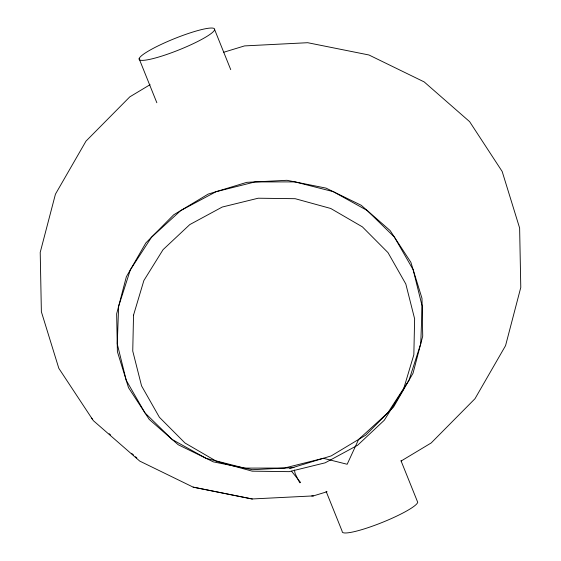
<?xml version="1.0" encoding="UTF-8"?>
<svg xmlns="http://www.w3.org/2000/svg" width="561" height="561" viewBox="0 0 561 561"><rect width="100%" height="100%" fill="white"/><g stroke="black" fill="none" stroke-linecap="round" stroke-linejoin="round"><path stroke-width="0.84" d="M150.096 84.669L129.815 96.85L86.001 141.12L55.441 194.162L40.217 252.366L41.374 311.769L58.821 368.318L93.336 420.638L139.752 461.1L193.145 487.13L252.015 498.974L313.382 495.903L327.084 491.731M401.143 461.002L431.185 442.959L474.999 398.696L505.559 345.646L520.783 287.442L519.626 228.039L502.179 171.491L469.62 121.653L424.179 81.913L368.942 54.985L307.68 42.706L244.561 45.904L223.79 52.229M289.595 468.561L331.214 455.897L365.66 435.21L393.563 407.02L413.029 373.233L422.721 336.165L421.984 298.333L410.876 262.324L390.14 230.578L361.193 205.27L326.018 188.117L287.001 180.298L246.805 182.339L208.166 194.099L173.721 214.786L145.818 242.976L126.358 276.755L116.66 313.83L117.396 351.663L128.511 387.672L149.247 419.418L178.188 444.726L213.362 461.871L252.38 469.697L293.999 467.586M311.713 495.945L313.382 495.903M193.145 487.13L252.373 499.002M91.38 418.162L92.691 419.312M109.157 433.709L110.475 434.859M131.554 453.288L133.525 455.02M135.503 456.745L136.821 457.902M291.517 471.191L300.626 482.523L299.756 482.783L297.449 478.372L295.058 473.323L294.448 470.048M400.968 460.651L417.707 502.256A40.644 6.066 -21.9 0 1 378.57 523.876A40.644 6.066 -21.9 0 1 342.203 531.372L326.109 491.366M214.639 29.628A40.644 6.066 -21.9 0 1 156.814 57.587A40.644 6.066 -21.9 0 1 159.212 45.35A40.644 6.066 -21.9 0 1 214.639 29.628L230.732 69.634M139.135 58.744L156.842 102.747M133.539 315.114L132.747 351.046L141.561 385.884L159.38 417.251L184.99 443.001L216.644 461.394L252.184 471.163L289.188 471.654L325.142 462.825L357.588 445.28L384.313 420.217L403.499 389.341L413.843 354.755L414.628 318.823L405.813 283.985L387.995 252.618L362.385 226.861L330.738 208.475L295.191 198.699L258.186 198.215L222.233 207.044L189.793 224.589L163.069 249.652L143.875 280.528L133.539 315.114M118.644 306.25L117.249 343.928L126.239 380.316L145.004 412.931L172.269 439.551L206.175 458.372L244.407 468.098L284.364 468.07L323.318 458.295L347.168 464.263L358.619 439.438L387.861 412.777L409.046 380.141L420.736 343.739L422.138 306.068L413.141 269.68L394.376 237.065L367.111 210.438L333.206 191.624L294.974 181.897L255.017 181.925L216.062 191.701L180.761 210.557L151.519 237.212L130.334 269.855L118.644 306.25"/></g></svg>
